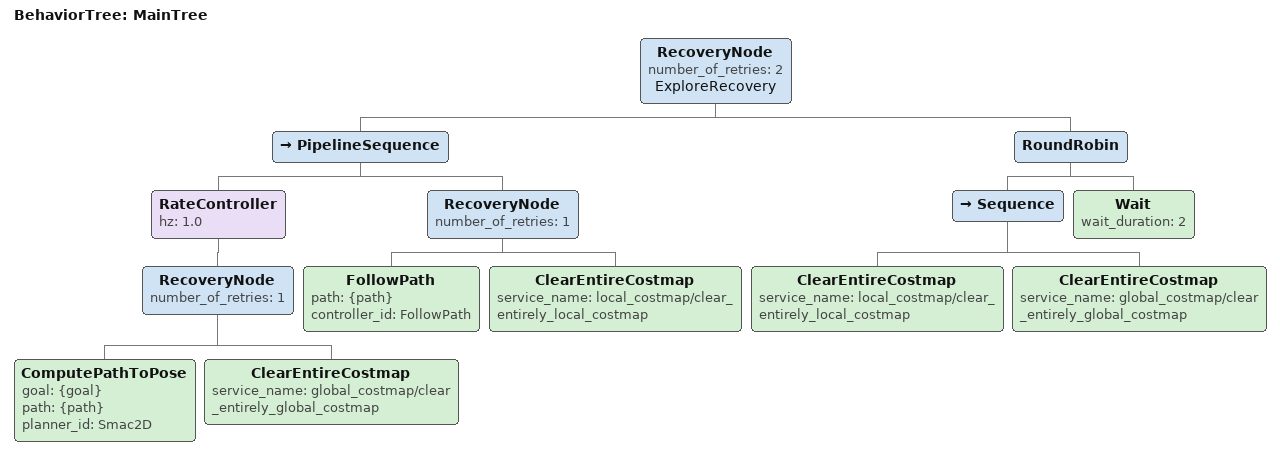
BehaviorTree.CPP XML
<!-- Frontier goals stay in known free space. Bounded recoveries, no blind
     backup. Smac2D global planner, as in the nav tree. -->
<root main_tree_to_execute="MainTree">
  <BehaviorTree ID="MainTree">
    <RecoveryNode number_of_retries="2" name="ExploreRecovery">
      <PipelineSequence>
        <RateController hz="1.0">
          <RecoveryNode number_of_retries="1">
            <ComputePathToPose goal="{goal}" path="{path}" planner_id="Smac2D"/>
            <ClearEntireCostmap service_name="global_costmap/clear_entirely_global_costmap"/>
          </RecoveryNode>
        </RateController>
        <RecoveryNode number_of_retries="1">
          <FollowPath path="{path}" controller_id="FollowPath"/>
          <ClearEntireCostmap service_name="local_costmap/clear_entirely_local_costmap"/>
        </RecoveryNode>
      </PipelineSequence>
      <RoundRobin>
        <Sequence>
          <ClearEntireCostmap service_name="local_costmap/clear_entirely_local_costmap"/>
          <ClearEntireCostmap service_name="global_costmap/clear_entirely_global_costmap"/>
        </Sequence>
        <Wait wait_duration="2"/>
      </RoundRobin>
    </RecoveryNode>
  </BehaviorTree>
</root>
